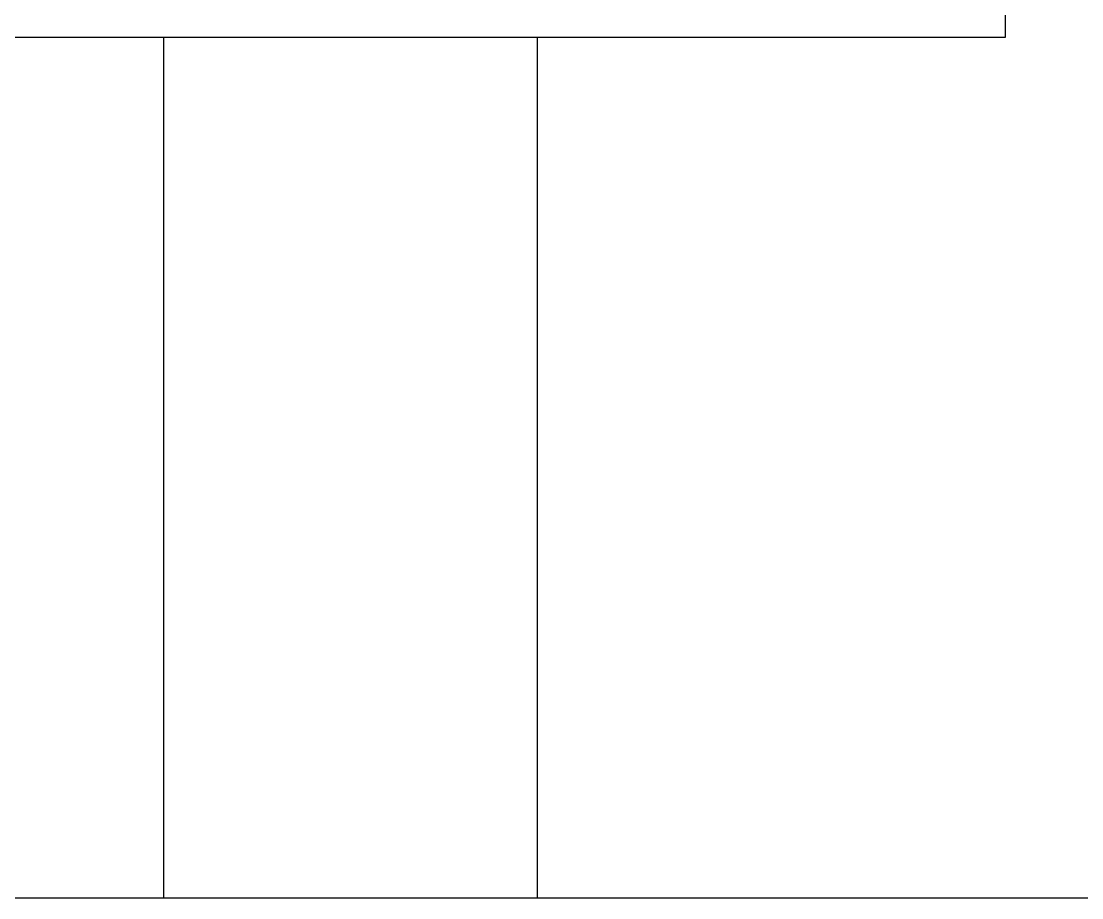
# Model space of a CAD drawing. Header units: inches. Extents: x 10 to 52.5, y 12.2 to 37.
# Drawn here: x 40.126 to 40.693, y 33.564 to 34.033 of the extents above; entities that cross this region are included whole.
import ezdxf

# ---------------------------------------------------------------- set-up
doc = ezdxf.new("R2010")
doc.units = ezdxf.units.IN
doc.header["$MEASUREMENT"] = 0
doc.layers.add('02', color=2, linetype='Continuous')
doc.layers.add('1', color=1, linetype='Continuous')

msp = doc.modelspace()

# ---------------------------------------------------------------- linework, layer by layer
at = {"layer": '02'}
for p, q in [((40.65185, 34.02408), (40.65185, 34.06408)), ((39.95185, 34.02408), (40.65185, 34.02408)), ((40.20185, 34.02408), (40.20185, 33.56408)), ((40.40185, 33.56408), (40.40185, 34.02408)), ((40.20185, 33.56408), (40.40185, 33.56408))]:
    msp.add_line(p, q, dxfattribs=at)
at = {"layer": '1'}
msp.add_line((32.33419, 33.56408), (52.16488, 33.56408), dxfattribs=at)

doc.saveas('drawing.dxf')
